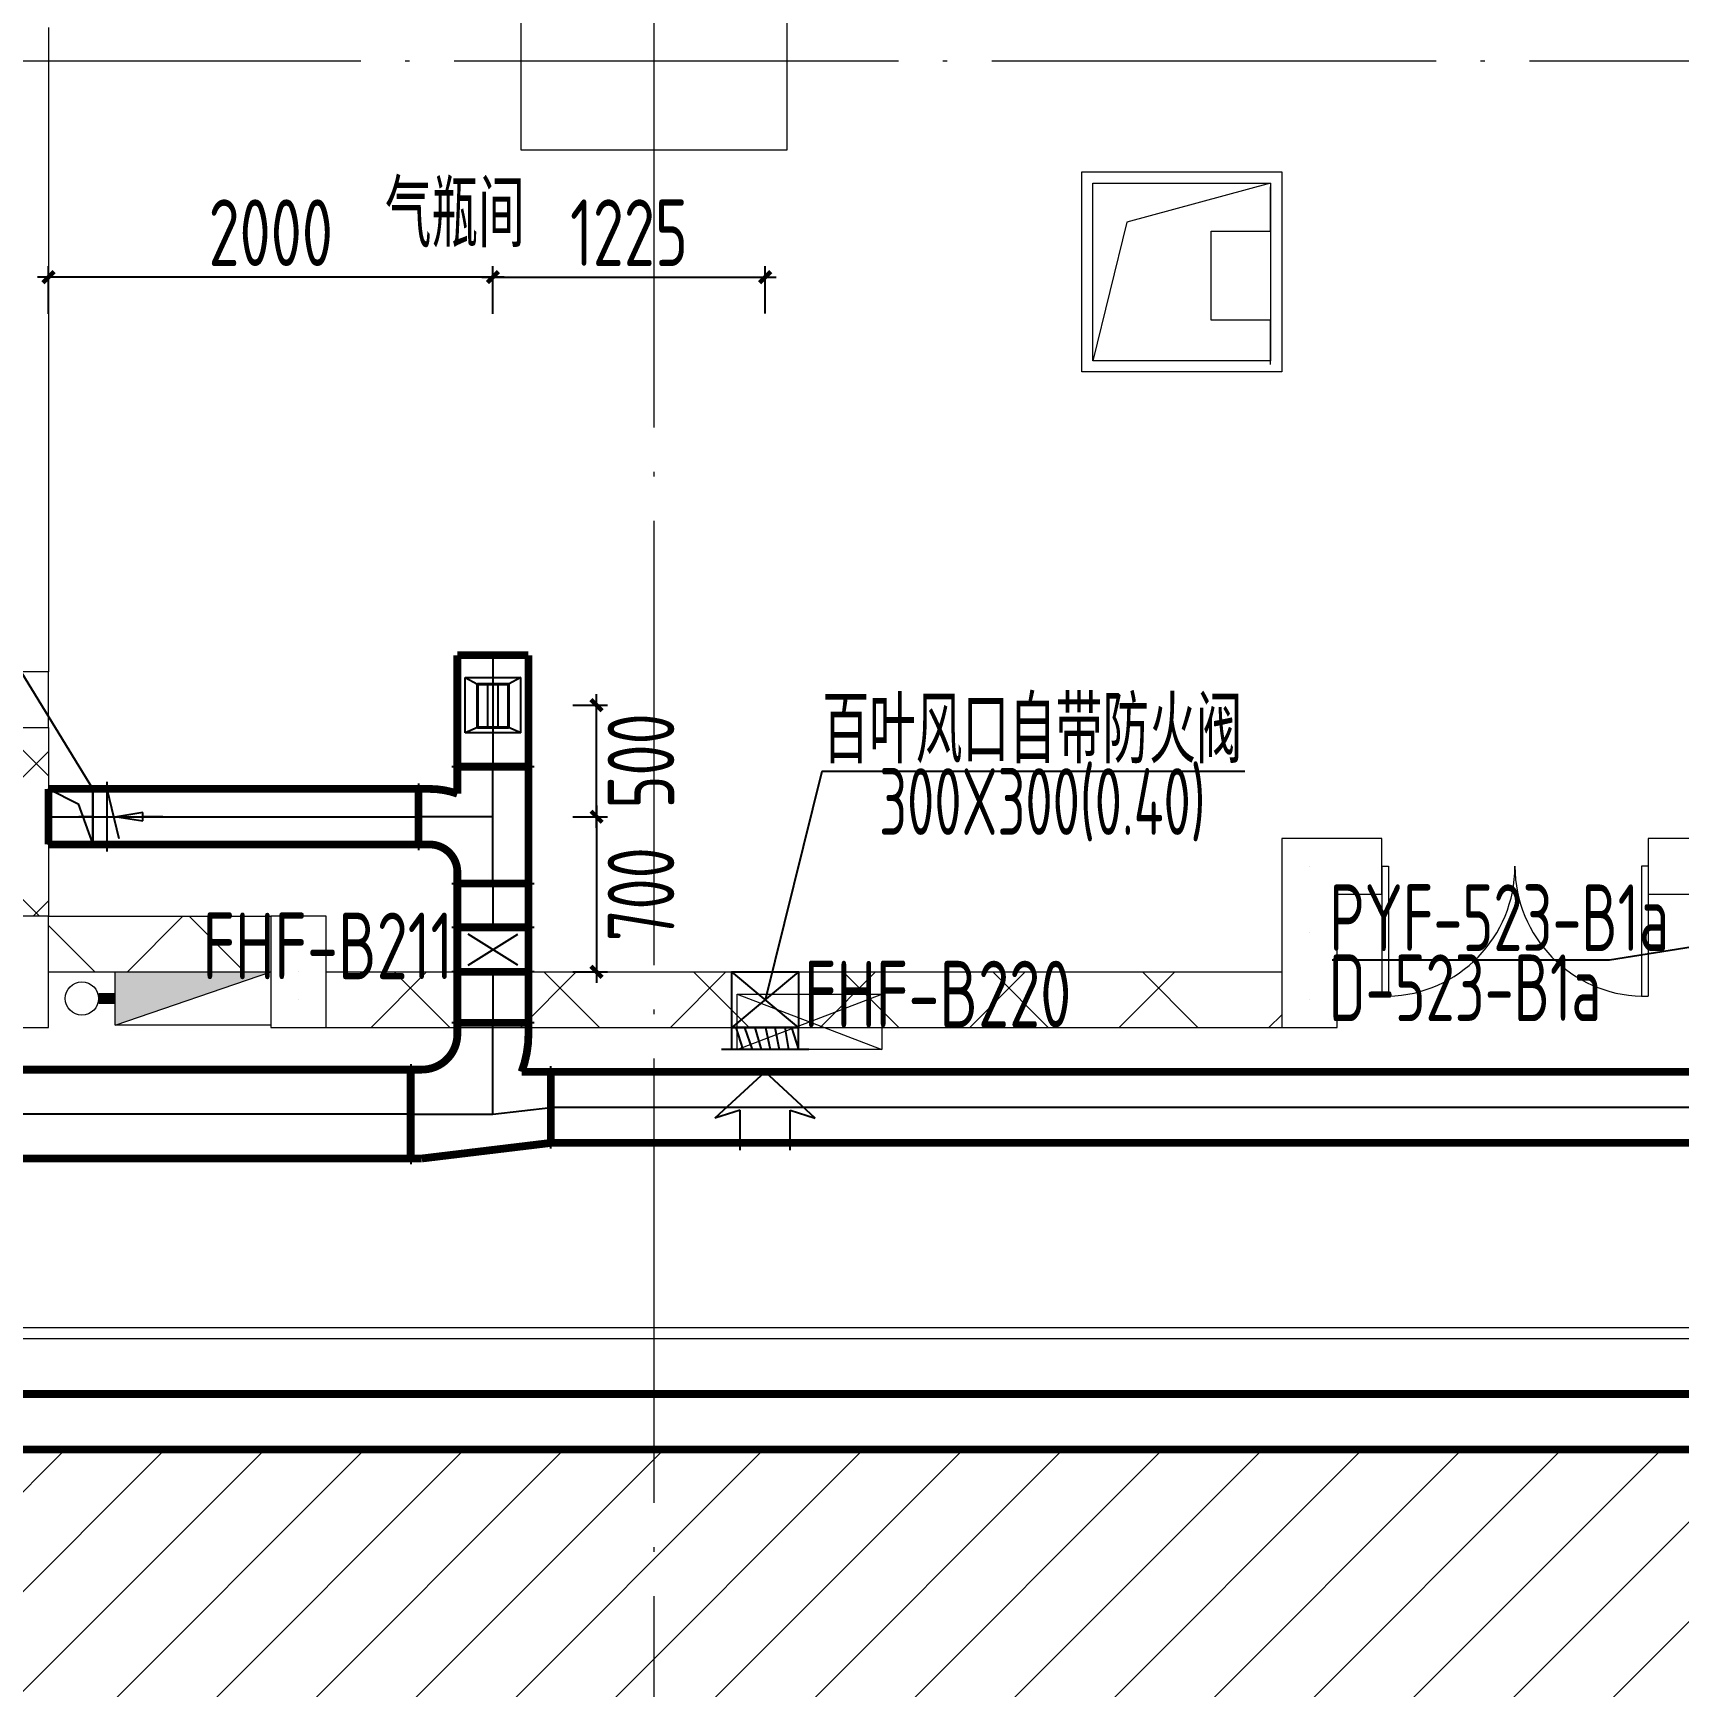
# Model space of a CAD drawing. Extents: x 4 to 13611208, y -605838 to 574722.
# Drawn here: x 13444103 to 13451510, y -16279 to -8835 of the extents above; entities that cross this region are included whole.
import ezdxf

# ---------------------------------------------------------------- set-up
doc = ezdxf.new("R2010")
doc.units = 0
doc.header["$LTSCALE"] = 1000
doc.header["$MEASUREMENT"] = 0
for name, pattern in [('CENTER2', [28.575, 19.05, -3.175, 3.175, -3.175]), ('DASH', [0.35, 0.25, -0.1]), ('DOTE', [2.42, 2, -0.2, 0.02, -0.2])]:
    doc.linetypes.add(name, pattern=pattern)
for name, color, linetype in [('DUCT-X-P中心线', 5, 'CENTER2'), ('DUCT-X-P标注', 7, 'Continuous'), ('DUCT-X-P法兰', 2, 'Continuous'), ('DUCT-X-P管', 31, 'Continuous'), ('DUCT-X-P管端线', 2, 'Continuous'), ('DUCT-X-P阀门', 7, 'Continuous'), ('DUCT-X-P风口', 7, 'Continuous'), ('DUCT-X-S标注', 7, 'Continuous'), ('DUCT-X-S风口', 7, 'Continuous'), ('SDF-标注', 7, 'Continuous')]:
    doc.layers.add(name, color=color, linetype=linetype)
doc.layers.add('SDF-风管', color=3, linetype='Continuous', lineweight=20)
doc.layers.add('建筑底图', color=8, linetype='Continuous', lineweight=13)
doc.styles.add('67', font='gbenor.shx', dxfattribs={"width": 0.7, "bigfont": 'hztxt.shx'})
doc.styles.add('C', font='HZTXT_E', dxfattribs={"width": 0.7, "bigfont": 'HZTXT'})
doc.styles.add('du', font='gbenor.shx', dxfattribs={"width": 0.8, "bigfont": 'hztxt.shx'})
doc.dimstyles.new('67', dxfattribs={"dimscale": 100, "dimtxt": 3, "dimasz": 0.5, "dimexe": 0.5, "dimexo": 2, "dimgap": 0.5, "dimtad": 2, "dimdec": 0, "dimrnd": 5, "dimzin": 0, "dimdsep": 46, "dimtxsty": 'du', "dimblk": 'ARCHTICK', "dimcen": 0, "dimdle": 0.5, "dimclrd": 256, "dimclre": 256, "dimclrt": 256, "dimazin": 0, "dimtfac": 1, "dimtdec": 0, "dimtix": 1, "dimtmove": 2, "dimatfit": 3, "dimfxl": 100, "dimtolj": 1, "dimtzin": 0, "dimlwd": -1, "dimlwe": -1, "dimarcsym": 0})
pattern_1 = [(45, (0, 0), (-336.759605, 336.759605), []), (135, (0, 0), (-336.759605, -336.759605), [])]

# ---------------------------------------------------------------- blocks, each defined once
blk = doc.blocks.new('3#消火栓')
at = {"ltscale": 3.5}
blk.add_hatch(color=256, dxfattribs=at).paths.add_polyline_path([(-350, 240), (-350, 0), (350, 240)])
blk.add_line((-350, 0), (350, 240))
blk.add_lwpolyline([(-350, 240), (350, 240), (350, 0), (-350, 0)], close=True)
at = {"const_width": 50}
blk.add_lwpolyline([(-350, 120), (-425, 120)], dxfattribs=at)
blk.add_circle((-500, 120), 75)
blk = doc.blocks.new('$DorLib2D$00000002')
for p, q in [((-0.5, 0), (-0.5, 0.4875)), ((-0.475, 0.4875), (-0.5, 0.4875)), ((-0.475, 0), (-0.475, 0.4875)), ((0.475, 0), (0.475, 0.4875)), ((0.475, 0.4875), (0.5, 0.4875)), ((0.5, 0), (0.5, 0.4875)), ((-0.5, 0), (-0.475, 0)), ((0.5, 0), (0.475, 0))]:
    blk.add_line(p, q)
at = {"lineweight": 13}
for centre, start, end in [((-0.4875, 0), 0, 88.53072), ((0.4875, 0), 91.46928, 180)]:
    blk.add_arc(centre, 0.4875, start, end, dxfattribs=at)
blk = doc.blocks.new('_FZH')
blk.add_lwpolyline([(-0.5, -0.5), (0.5, -0.5), (0.5, 0.5), (-0.5, 0.5)], close=True)
blk = doc.blocks.new('_ArchTick')
at = {"color": 0, "linetype": 'ByBlock', "const_width": 0.4}
blk.add_lwpolyline([(-0.5, -0.5), (0.5, 0.5)], dxfattribs=at)
blk = doc.blocks.new('*D150')
at = {"layer": 'DUCT-X-P标注', "transparency": 16777216}
for p, q in [((13446638.7, -12312), (13446638.7, -13110.2)), ((13446532.4, -12362), (13446688.7, -12362)), ((13446532.4, -13060.2), (13446688.7, -13060.2))]:
    blk.add_line(p, q, dxfattribs=at)
at = {"layer": 'DUCT-X-P标注', "transparency": 16777216, "xscale": 50, "yscale": 50, "zscale": 50}
for p, rotation in [((13446638.7, -12362), 90), ((13446638.7, -13060.2), 270)]:
    blk.add_blockref('_ArchTick', p, dxfattribs=dict(at, rotation=rotation))
at = {"layer": 'DUCT-X-P标注', "transparency": 16777216, "insert": (13446838.7, -12711.1), "char_height": 300, "attachment_point": 5, "rotation": 90, "style": 'du'}
blk.add_mtext('\\A1;700', dxfattribs=at)
blk = doc.blocks.new('*D695')
at = {"layer": 'DUCT-X-P标注', "transparency": 16777216}
for p, q in [((13446638.7, -12412), (13446638.7, -11810.3)), ((13446532.4, -11860.3), (13446688.7, -11860.3)), ((13446532.4, -12362), (13446688.7, -12362))]:
    blk.add_line(p, q, dxfattribs=at)
at = {"layer": 'DUCT-X-P标注', "transparency": 16777216, "xscale": 50, "yscale": 50, "zscale": 50}
for p, rotation in [((13446638.7, -11860.3), 90), ((13446638.7, -12362), 270)]:
    blk.add_blockref('_ArchTick', p, dxfattribs=dict(at, rotation=rotation))
at = {"layer": 'DUCT-X-P标注', "transparency": 16777216, "insert": (13446838.7, -12111.1), "char_height": 300, "attachment_point": 5, "rotation": 90, "style": 'du'}
blk.add_mtext('\\A1;500', dxfattribs=at)
blk = doc.blocks.new('*D696')
at = {"layer": 'DUCT-X-P标注', "transparency": 16777216}
for p, q in [((13444172.4, -10099.5), (13444172.4, -9883.7)), ((13446172.4, -10099.5), (13446172.4, -9883.7)), ((13446222.4, -9933.7), (13444122.4, -9933.7))]:
    blk.add_line(p, q, dxfattribs=at)
at = {"layer": 'DUCT-X-P标注', "transparency": 16777216, "xscale": 50, "yscale": 50, "zscale": 50, "rotation": 180}
blk.add_blockref('_ArchTick', (13444172.4, -9933.7), dxfattribs=at)
at = {"layer": 'DUCT-X-P标注', "transparency": 16777216, "xscale": 50, "yscale": 50, "zscale": 50}
blk.add_blockref('_ArchTick', (13446172.4, -9933.7), dxfattribs=at)
at = {"layer": 'DUCT-X-P标注', "transparency": 16777216, "insert": (13445172.4, -9733.7), "char_height": 300, "attachment_point": 5, "style": 'du'}
blk.add_mtext('\\A1;2000', dxfattribs=at)
blk = doc.blocks.new('*D697')
at = {"layer": 'DUCT-X-P标注', "transparency": 16777216}
for p, q in [((13446172.4, -10099.5), (13446172.4, -9883.7)), ((13447397.4, -10097), (13447397.4, -9883.7)), ((13446122.4, -9933.7), (13447447.4, -9933.7))]:
    blk.add_line(p, q, dxfattribs=at)
at = {"layer": 'DUCT-X-P标注', "transparency": 16777216, "xscale": 50, "yscale": 50, "zscale": 50, "rotation": 180}
blk.add_blockref('_ArchTick', (13446172.4, -9933.7), dxfattribs=at)
at = {"layer": 'DUCT-X-P标注', "transparency": 16777216, "xscale": 50, "yscale": 50, "zscale": 50}
blk.add_blockref('_ArchTick', (13447397.4, -9933.7), dxfattribs=at)
at = {"layer": 'DUCT-X-P标注', "transparency": 16777216, "insert": (13446784.9, -9733.7), "char_height": 300, "attachment_point": 5, "style": 'du'}
blk.add_mtext('\\A1;1225', dxfattribs=at)
blk = doc.blocks.new('$风口$00000145')
for p, q in [((100, 250), (100, -250)), ((0, -200), (0, 200)), ((0, 200), (100, 200)), ((100, 200), (184, -156)), ((0, 0), (-100, 0)), ((355, 31), (170, 0)), ((170, 0), (355, -31)), ((355, -31), (355, 31)), ((500, 0), (355, 0)), ((100, -200), (0, -200))]:
    blk.add_line(p, q)
blk = doc.blocks.new('$风口$00000108')
for p, q in [((-250, 135), (-190, 75)), ((-250, -135), (-250, 135)), ((250, 135), (200, 75)), ((250, 135), (250, -135)), ((200, 25), (-190, 25)), ((-250, -135), (-190, -75)), ((200, -25), (-190, -25)), ((200, -75), (250, -135)), ((250, -135), (-250, -135))]:
    blk.add_line(p, q)
at = {"linetype": 'Continuous'}
blk.add_line((250, 135), (-250, 135), dxfattribs=at)
at = {"lineweight": 40}
for p, q in [((-190, 75), (200, 75)), ((-190, -75), (-190, 75)), ((200, 75), (200, -75)), ((-190, -75), (200, -75))]:
    blk.add_line(p, q, dxfattribs=at)
blk = doc.blocks.new('$风口$00000149')
for p, q in [((408, 301.4), (199.6, 0)), ((372.5, 150), (408, 301.4)), ((100, 262), (100, -262)), ((0, -200.2), (0, 200.2)), ((0, 157.8), (100, 200.2)), ((100, 200.2), (0, 200.2)), ((552.1, 150), (372.5, 150)), ((0, 117.6), (100, 140)), ((0, 58.4), (100, 84.8)), ((0, 2.8), (100, 30.6)), ((199.6, 0), (408, -301.4)), ((0, -61.1), (100, -22.8)), ((0, -123.4), (100, -77.8)), ((100, -132.3), (0, -174)), ((100, -200.2), (0, -200.2)), ((552.1, -150), (372.5, -150)), ((372.5, -150), (408, -301.4))]:
    blk.add_line(p, q)

msp = doc.modelspace()

# ---------------------------------------------------------------- hatches: boundary and pattern name
at = {"layer": '建筑底图'}
h = msp.add_hatch(dxfattribs=at)
h.set_pattern_fill('ANSI37', color=8, scale=300, style=0)
h.set_pattern_definition(pattern_1)
h.paths.add_polyline_path([(13443922.4, -12810.3), (13444172.4, -12810.3), (13444172.4, -11960.3), (13443922.4, -11960.3)])
h = msp.add_hatch(dxfattribs=at)
h.set_pattern_fill('ANSI37', color=8, scale=300, style=0)
h.set_pattern_definition(pattern_1)
h.paths.add_polyline_path([(13445172.4, -13060.3), (13445172.4, -12810.3), (13444172.4, -12810.3), (13444172.4, -13060.3)])
h = msp.add_hatch(dxfattribs=at)
h.set_pattern_fill('ANSI37', color=8, scale=300, style=0)
h.set_pattern_definition(pattern_1)
h.paths.add_polyline_path([(13449722.4, -13310.3), (13449722.4, -13060.3), (13445422.4, -13060.3), (13445422.4, -13310.3)])
at = {"layer": '建筑底图', "linetype": 'DASH'}
h = msp.add_hatch(dxfattribs=at)
h.set_pattern_fill('ANSI31', color=8, scale=200, style=0)
h.set_pattern_definition([(45, (793255.26, 9e-08), (-224.506403, 224.506403), [])])
h.paths.add_polyline_path([(13274397.4, -15210.3), (13455372.4, -15210.3), (13455372.4, -18060.3), (13274397.4, -18060.3)])

# ---------------------------------------------------------------- linework, layer by layer
at = {"layer": 'DUCT-X-P中心线'}
for p, q in [((13446172.4, -11635.3), (13446172.4, -12136.8)), ((13446172.4, -12362), (13446172.4, -12137)), ((13444172.4, -12362), (13445837.2, -12362)), ((13446172.4, -12362), (13445837.4, -12362)), ((13446172.4, -12662), (13446172.4, -12362)), ((13446172.4, -12662.2), (13446172.4, -12859.9)), ((13446172.4, -13060.3), (13446172.4, -13290.1)), ((13446172.4, -13700.3), (13446172.4, -13290.3)), ((13446172.4, -13700.3), (13446432.4, -13670.3)), ((13456322.2, -13670.3), (13446432.6, -13670.3)), ((13445802.2, -13700.3), (13443970.6, -13700.3)), ((13445802.4, -13700.3), (13446172.4, -13700.3))]:
    msp.add_line(p, q, dxfattribs=at)
at = {"layer": 'DUCT-X-P标注'}
msp.add_lwpolyline([(13444372.4, -12237), (13443820.4, -11339), (13441392.9, -11339)], dxfattribs=at)
msp.add_lwpolyline([(13444172.4, -12237), (13444372.4, -12237), (13444372.4, -12487), (13444172.4, -12487)], close=True, dxfattribs=at)
at = {"layer": 'DUCT-X-P标注', "elevation": 3800}
msp.add_lwpolyline([(13444172.4, -12237), (13444305.6, -12303.7), (13444372.4, -12487)], dxfattribs=at)
at = {"layer": 'DUCT-X-P法兰'}
for p, q in [((13446357.4, -12136.9), (13445987.4, -12136.9)), ((13445837.3, -12212), (13445837.3, -12512)), ((13445987.4, -12662.1), (13446357.4, -12662.1)), ((13446357.4, -12860), (13445987.4, -12860)), ((13446357.4, -13060.2), (13445987.4, -13060.2)), ((13446357.4, -13290.2), (13445987.4, -13290.2)), ((13445802.3, -13475.3), (13445802.3, -13925.3)), ((13446432.5, -13855.3), (13446432.5, -13485.3))]:
    msp.add_line(p, q, dxfattribs=at)
at = {"layer": 'DUCT-X-P法兰', "color": 18, "true_color": 0x000000}
for p in [(13446172.4, -12136.8, 3325), (13446172.4, -12137, 3325), (13445837.2, -12362, 3500), (13445837.4, -12362, 3500), (13446172.4, -12662, 3325), (13446172.4, -12662.2, 3325), (13446172.4, -12859.9, 3325), (13446172.4, -12860.1, 3325), (13446172.4, -13060.1, 3325), (13446172.4, -13060.3, 3325), (13446172.4, -13290.1, 3325), (13446172.4, -13290.3, 3325), (13446432.4, -13670.3, 3300), (13446432.6, -13670.3, 3300), (13445802.2, -13700.3, 3300), (13445802.4, -13700.3, 3300)]:
    msp.add_point(p, dxfattribs=at)
at = {"layer": 'DUCT-X-P管', "const_width": 35}
for points in [[(13446012.4, -11635.3), (13446012.4, -12136.8)], [(13446332.4, -11635.3), (13446012.4, -11635.3)], [(13446332.4, -12136.8), (13446332.4, -11635.3)], [(13446012.4, -12136.8), (13446332.4, -12136.8)], [(13446012.4, -12258.5), (13446012.4, -12137)], [(13446332.4, -12137), (13446332.4, -12612)], [(13445837.2, -12237), (13444172.4, -12237)], [(13444172.4, -12237), (13444172.4, -12487)], [(13445837.2, -12487), (13445837.2, -12237)], [(13445837.4, -12237), (13445887.4, -12237)], [(13444172.4, -12487), (13445837.2, -12487)], [(13445887.4, -12487), (13445837.4, -12487)], [(13446012.4, -12662), (13446012.4, -12612)], [(13446012.4, -12662.2), (13446012.4, -12859.9)], [(13446332.4, -12662.2), (13446012.4, -12662.2)], [(13446332.4, -12612), (13446332.4, -12662)], [(13446332.4, -12859.9), (13446332.4, -12662.2)], [(13446012.4, -12859.9), (13446332.4, -12859.9)], [(13446012.4, -13060.1), (13446012.4, -12860.1)], [(13446332.4, -12860.1), (13446332.4, -13060.1)], [(13446012.4, -13060.3), (13446012.4, -13290.1)], [(13446332.4, -13060.3), (13446012.4, -13060.3)], [(13446332.4, -13290.1), (13446332.4, -13060.3)], [(13446012.4, -13290.1), (13446332.4, -13290.1)], [(13446012.4, -13340.3), (13446012.4, -13290.3)], [(13446332.4, -13290.3), (13446332.4, -13340.3)], [(13445802.2, -13500.3), (13443970.6, -13500.3)], [(13445802.2, -13900.3), (13445802.2, -13500.3)], [(13445802.4, -13500.3), (13445852.4, -13500.3)], [(13446301.3, -13510.3), (13446432.4, -13510.3)], [(13456322.2, -13510.3), (13446432.6, -13510.3)], [(13446432.6, -13510.3), (13446432.6, -13830.3)], [(13446432.4, -13830.3), (13445852.4, -13900.3)], [(13446432.6, -13830.3), (13456322.2, -13830.3)], [(13443970.6, -13900.3), (13445802.2, -13900.3)], [(13445852.4, -13900.3), (13445802.4, -13900.3)]]:
    msp.add_lwpolyline(points, dxfattribs=at)
at = {"layer": 'DUCT-X-P管', "extrusion": (0, 0, -1), "const_width": 35}
for points in [[(-13445887.4, -12237, 0.085164), (-13446012.4, -12258.5)], [(-13446332.4, -13340.3, 0.090754), (-13446301.3, -13510.3)]]:
    msp.add_lwpolyline(points, format="xyb", dxfattribs=at)
at = {"layer": 'DUCT-X-P管', "const_width": 35}
for points in [[(13446012.4, -12612, 0.414214), (13445887.4, -12487)], [(13445852.4, -13500.3, 0.414214), (13446012.4, -13340.3)]]:
    msp.add_lwpolyline(points, format="xyb", dxfattribs=at)
at = {"layer": 'DUCT-X-P管', "color": 18, "true_color": 0x000000}
for p in [(13446172.4, -12137, 3325), (13445837.4, -12362, 3500), (13446172.4, -12662, 3325), (13446172.4, -13290.3, 3325), (13446432.4, -13670.3, 3300), (13445802.4, -13700.3, 3300)]:
    msp.add_point(p, dxfattribs=at)
at = {"layer": 'DUCT-X-P管端线'}
for p, q in [((13446012.4, -12137), (13446332.4, -12137)), ((13445837.4, -12487), (13445837.4, -12237)), ((13446332.4, -12662), (13446012.4, -12662)), ((13446332.4, -12860.1), (13446012.4, -12860.1)), ((13446332.4, -13060.1), (13446012.4, -13060.1)), ((13446012.4, -13290.3), (13446332.4, -13290.3)), ((13445802.4, -13900.3), (13445802.4, -13500.3)), ((13446432.4, -13510.3), (13446432.4, -13830.3))]:
    msp.add_line(p, q, dxfattribs=at)
at = {"layer": 'DUCT-X-P阀门'}
for p, q in [((13446060.4, -13030.1), (13446284.3, -12890)), ((13446284.4, -13030.1), (13446060.4, -12890.1))]:
    msp.add_line(p, q, dxfattribs=at)
at = {"layer": 'DUCT-X-S标注', "color": 0}
for p, q in [((13447652.5, -12159.1), (13447399.1, -13182.3)), ((13449556.1, -12159.1), (13447652.5, -12159.1))]:
    msp.add_line(p, q, dxfattribs=at)
at = {"layer": 'DUCT-X-S风口'}
msp.add_lwpolyline([(13447247.4, -13310.3), (13447247.4, -13060.3), (13447547.4, -13060.3), (13447547.4, -13310.3)], close=True, dxfattribs=at)
for points in [[(13447547.4, -13060.3), (13447247.4, -13310.3)], [(13447547.4, -13310.3), (13447247.4, -13060.3)]]:
    msp.add_lwpolyline(points, dxfattribs=at)
at = {"layer": 'SDF-标注'}
for p, q in [((13452155, -12853.9, 4160), (13451198.4, -13007.9, 4160)), ((13451198.4, -13007.9, 4160), (13449949.5, -13007.9, 4160))]:
    msp.add_line(p, q, dxfattribs=at)
at = {"layer": 'SDF-风管', "const_width": 35}
msp.add_lwpolyline([(13431747.5, -14960.2), (13451972.1, -14960.3)], dxfattribs=at)
at = {"layer": 'SDF-风管', "const_width": 35, "elevation": 8250}
msp.add_lwpolyline([(13451972.1, -15210.3), (13431747.5, -15210.3)], dxfattribs=at)
at = {"layer": '建筑底图', "color": 8, "linetype": 'DOTE'}
for p, q in [((13446897.4, -22710.3), (13446897.4, 3889.7)), ((13119297.4, -8960.3), (13476260, -8960.3))]:
    msp.add_line(p, q, dxfattribs=at)
at = {"layer": '建筑底图', "color": 8}
for p, q in [((13444172.4, -8810.3), (13444172.4, -11710.3)), ((13444172.4, -11960.3), (13444172.4, -12810.3)), ((13450172.4, -12460.3), (13449722.4, -12460.3)), ((13449722.4, -12460.3), (13449722.4, -13310.3)), ((13450172.4, -12710.3), (13450172.4, -12460.3)), ((13449847.4, -12585.3), (13449847.4, -12585.3)), ((13449972.4, -12710.3), (13450172.4, -12710.3)), ((13449972.4, -13310.3), (13449972.4, -12710.3)), ((13444172.4, -12810.3), (13445172.4, -12810.3)), ((13445297.4, -12935.3), (13445297.4, -12935.3)), ((13449847.4, -12885.3), (13449847.4, -12885.3)), ((13444172.4, -13060.3), (13445172.4, -13060.3)), ((13445297.4, -13060.3), (13445297.4, -13060.3)), ((13445422.4, -13060.3), (13449722.4, -13060.3)), ((13445297.4, -13185.3), (13445297.4, -13185.3)), ((13449847.4, -13185.3), (13449847.4, -13185.3)), ((13445422.4, -13310.3), (13449722.4, -13310.3)), ((13449722.4, -13310.3), (13449972.4, -13310.3)), ((13443897.4, -14710.3), (13465597.4, -14710.3))]:
    msp.add_line(p, q, dxfattribs=at)
at = {"layer": '建筑底图', "color": 8, "linetype": 'Continuous'}
msp.add_line((13443847.4, -14660.3), (13464547.4, -14660.3), dxfattribs=at)
at = {"layer": '建筑底图', "color": 8, "linetype": 'DASH'}
for p, q in [((13270997.4, -14960.3), (13455622.4, -14960.3)), ((13270997.4, -15210.3), (13455372.4, -15210.3))]:
    msp.add_line(p, q, dxfattribs=at)
at = {"layer": '建筑底图', "color": 8}
for points in [[(13448822.4, -9460.3), (13449722.4, -9460.3), (13449722.4, -10360.3), (13448822.4, -10360.3)], [(13447272.4, -13410.3), (13447272.4, -13160.3), (13447922.4, -13160.3), (13447922.4, -13410.3)]]:
    msp.add_lwpolyline(points, close=True, dxfattribs=at)
for points in [[(13449672.4, -9510.3), (13449024.9, -9685.6), (13448872.4, -10310.3)], [(13448872.4, -9510.3), (13449672.4, -9510.3), (13449672.4, -10310.3), (13448872.4, -10310.3), (13448872.4, -9510.3)], [(13449672.4, -10327.3), (13449672.4, -10127.3), (13449404.3, -10127.3), (13449404.3, -9727.3), (13449672.4, -9727.3), (13449672.4, -9527.3)], [(13447272.4, -13160.3), (13447922.4, -13410.3)], [(13447272.4, -13410.3), (13447922.4, -13160.3)]]:
    msp.add_lwpolyline(points, dxfattribs=at)

# ---------------------------------------------------------------- block references
at = {"layer": 'DUCT-X-P标注', "xscale": 0.63, "yscale": 0.625}
msp.add_blockref('$风口$00000145', (13444372.4, -12362, 3500), dxfattribs=at)
at = {"layer": 'DUCT-X-P风口', "xscale": 0.5, "yscale": 0.9259259259259259, "rotation": 270}
msp.add_blockref('$风口$00000108', (13446172.4, -11860.3, 3500), dxfattribs=at)
at = {"layer": 'DUCT-X-S风口', "yscale": 0.75, "rotation": 270.000000000441}
msp.add_blockref('$风口$00000149', (13447397.4, -13310.3, 3500), dxfattribs=at)
at = {"layer": '建筑底图', "color": 8}
for name, p, xscale, yscale, zscale in [('_FZH', (13446897.4, -8960.3), 1200, 800, 800), ('_FZH', (13444047.4, -11835.3), 250, 250, 250), ('_FZH', (13451597.4, -12585.3), 450.0000000689179, 250, 250), ('$DorLib2D$00000002', (13450772.4, -12585.3), -1200, -1200, -1200), ('_FZH', (13444047.4, -13060.3), 250.0000002179295, 500.0000002455781, 500.0000002455781), ('_FZH', (13445297.4, -13060.3), 250.0000002179295, 500.0000002455781, 500.0000002455781)]:
    msp.add_blockref(name, p, dxfattribs=dict(at, xscale=xscale, yscale=yscale, zscale=zscale))
at = {"layer": '建筑底图', "color": 8, "ltscale": 100}
msp.add_blockref('3#消火栓', (13444822.4, -13300.3), dxfattribs=at)

# ---------------------------------------------------------------- texts
at = {"layer": 'DUCT-X-P标注', "style": 'du', "width": 0.8}
for s, p in [('FHF-B211', (13444865.7, -13093.5)), ('FHF-B220', (13447572.4, -13310.3))]:
    msp.add_text(s, height=300, dxfattribs=at).set_placement(p)
at = {"layer": 'DUCT-X-S标注', "color": 0, "style": 'du', "width": 0.7}
for s, p in [('百叶风口自带防火阀', (13447655.5, -12121.5)), ('300X300(0.40)', (13447910.6, -12443.9))]:
    msp.add_text(s, height=300, dxfattribs=at).set_placement(p)
at = {"layer": 'SDF-标注', "style": '67', "width": 0.75}
for s, p in [('PYF-523-B1a', (13449937.2, -12966.6, 4159.3)), ('D-523-B1a', (13449935, -13281.9, 4159.3))]:
    msp.add_text(s, height=300, dxfattribs=at).set_placement(p)
at = {"layer": '建筑底图', "color": 8, "style": 'C', "width": 0.7}
msp.add_text('气瓶间', height=300, dxfattribs=at).set_placement((13445685.8, -9799.8))

# ---------------------------------------------------------------- dimensions: what is measured, and where the dimension line sits
at = {"layer": 'DUCT-X-P标注'}
for base, p2, picture, middle in [((13444172.4, -9933.7), (13444172.4, -10299.5), '*D696', (13445172.4, -9733.7)), ((13447397.4, -9933.7), (13447397.4, -10297), '*D697', (13446784.9, -9733.7))]:
    dim = msp.add_linear_dim(base=base, p1=(13446172.4, -10299.5, 3325), p2=p2, dimstyle='67', dxfattribs=at)
    dim.commit()
    dim.dimension.update_dxf_attribs({"geometry": picture, "text_midpoint": middle})
for base, p2, picture, middle in [((13446638.7, -11860.3), (13446332.4, -11860.3, 3325), '*D695', (13446838.7, -12111.1)), ((13446638.7, -13060.2), (13446332.4, -13060.2, 3325), '*D150', (13446838.7, -12711.1))]:
    dim = msp.add_linear_dim(base=base, p1=(13446332.4, -12362, 3325), p2=p2, angle=90, dimstyle='67', dxfattribs=at)
    dim.commit()
    dim.dimension.update_dxf_attribs({"geometry": picture, "text_midpoint": middle})

doc.saveas('drawing.dxf')
